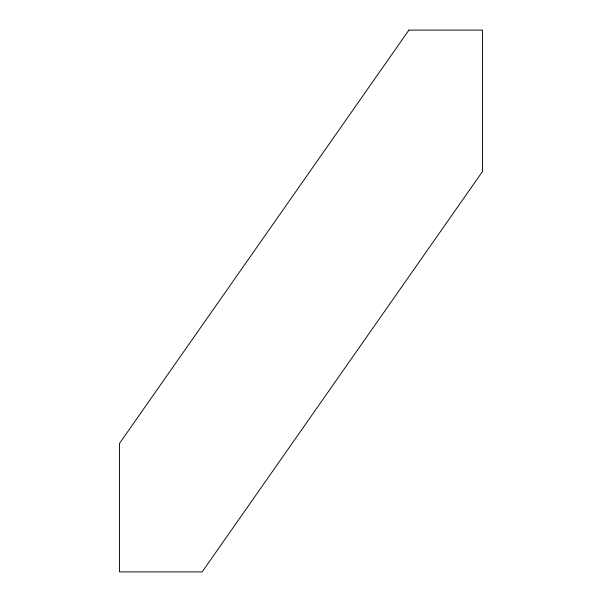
<?xml version="1.0" encoding="UTF-8"?>
<svg xmlns="http://www.w3.org/2000/svg" width="602" height="602" viewBox="0 0 602 602"><rect width="100%" height="100%" fill="white"/><g stroke="black" fill="none" stroke-linecap="round" stroke-linejoin="round"><path stroke-width="0.9" d="M408.908 30.1L119.489 443.433L119.489 571.9L202.144 571.9L482.511 171.495L482.511 30.1L408.908 30.1"/></g></svg>
